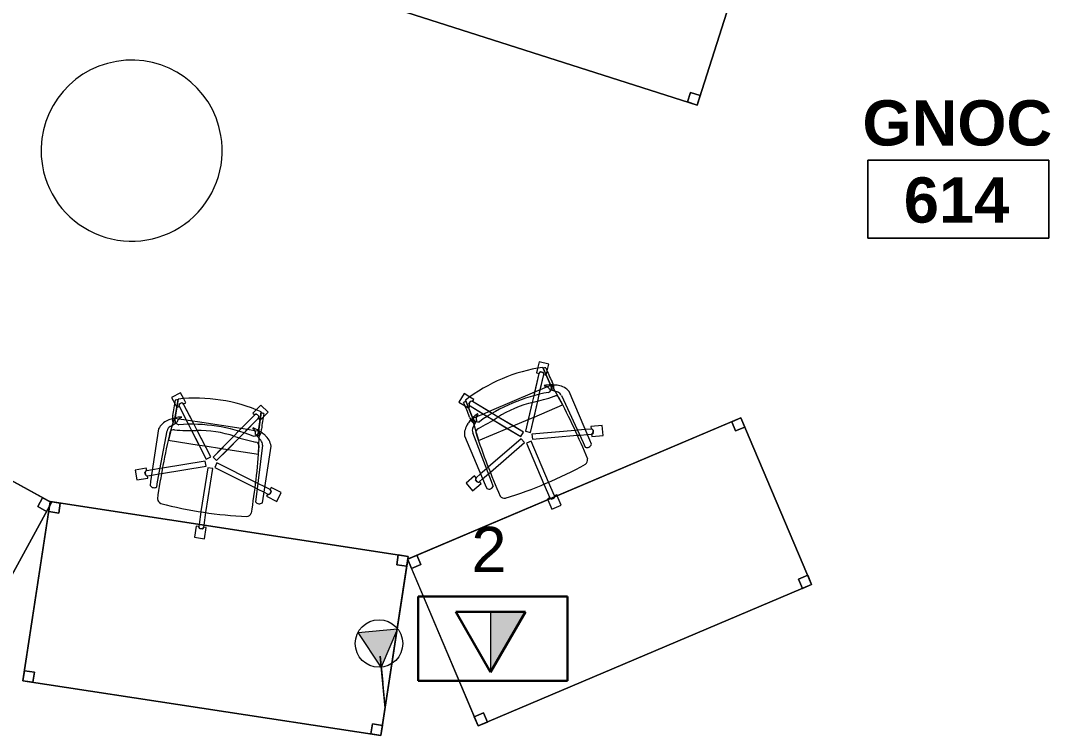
# Model space of a CAD drawing. Header units: inches. Extents: x 385 to 2249, y -1773 to -36.
# Drawn here: x 1003.6 to 1208.4, y -471.6 to -329.5 of the extents above; entities that cross this region are included whole.
import ezdxf

# ---------------------------------------------------------------- set-up
doc = ezdxf.new("R2010")
doc.units = ezdxf.units.IN
doc.header["$MEASUREMENT"] = 0
for name, color, linetype, lineweight in [('A-ANNO-NOTE', 131, 'Continuous', 30), ('A-AREA-IDEN', 2, 'Continuous', 9), ('I-FURN', 30, 'Continuous', 9)]:
    doc.layers.add(name, color=color, linetype=linetype, lineweight=lineweight)
doc.styles.add('Swis721 Lt BT', font='swissl.ttf', dxfattribs={"height": 9})
doc.styles.add('Swis721 Lt BT_B', font='', dxfattribs={"height": 9})
doc.styles.get('Swis721 Lt BT_B').set_extended_font_data('Swis721 Lt BT', bold=True)

# ---------------------------------------------------------------- blocks, each defined once
blk = doc.blocks.new('F - CONF TABLE _ROUND-4 CHAIRS_ - Lam 30Dia Single-Column Base-5794710-Level 6 POWER _ SIGNAL')
at = {"layer": 'I-FURN'}
for start, end in [(360, 180), (360, 180), (0, 180), (180, 360), (180, 360), (180, 0)]:
    blk.add_arc((-17.69, 2.75), 18, start, end, dxfattribs=at)
blk = doc.blocks.new('Rectangular Table - Rectangular Table-V154-Level 6 POWER _ SIGNAL')
at = {"layer": 'I-FURN'}
for p, q in [((-34, 18), (-36, 18)), ((-36, 18), (-36, 16)), ((-36, 16), (-36, 18)), ((-36, 18), (-34, 18)), ((36, 18), (-36, 18)), ((-36, 18), (-36, -18)), ((-36, -18), (-36, 18)), ((-36, 18), (36, 18)), ((-34, 16), (-34, 18)), ((-34, 18), (-34, 16)), ((34, 18), (34, 16)), ((36, 18), (34, 18)), ((34, 18), (36, 18)), ((34, 16), (34, 18)), ((36, 16), (36, 18)), ((36, 18), (36, 16)), ((36, -18), (36, 18)), ((36, 18), (36, -18)), ((-36, 16), (-34, 16)), ((-34, 16), (-36, 16)), ((34, 16), (36, 16)), ((36, 16), (34, 16)), ((-34, -16), (-36, -16)), ((-36, -16), (-36, -18)), ((-36, -18), (-36, -16)), ((-36, -16), (-34, -16)), ((-34, -18), (-34, -16)), ((-34, -16), (-34, -18)), ((36, -16), (34, -16)), ((34, -16), (34, -18)), ((34, -18), (34, -16)), ((34, -16), (36, -16)), ((36, -18), (36, -16)), ((36, -16), (36, -18)), ((-36, -18), (-34, -18)), ((-34, -18), (-36, -18)), ((-36, -18), (36, -18)), ((36, -18), (-36, -18)), ((34, -18), (36, -18)), ((36, -18), (34, -18))]:
    blk.add_line(p, q, dxfattribs=at)
blk = doc.blocks.new('Rectangular Table - Rectangular Table-V157-Level 6 POWER _ SIGNAL')
at = {"layer": 'I-FURN'}
for p, q in [((-35.91, 18), (-36, 18)), ((-36, 18), (-36, 17.08)), ((-36, 17.08), (-36, 18)), ((-36, 18), (-35.91, 18)), ((36, 18), (-36, 18)), ((-36, 18), (-36, -18)), ((-36, 17.08), (-36, 18)), ((-36, 18), (-35.91, 18)), ((-36, 17.08), (-36, 16)), ((-36, 16), (-36, 17.08)), ((-36, -18), (-36, 17.08)), ((-34, 18), (-35.91, 18)), ((-35.91, 18), (-34, 18)), ((-35.91, 18), (35.72, 18)), ((-34, 16), (-34, 18)), ((-34, 18), (-34, 16)), ((34, 18), (34, 16)), ((35.72, 18), (34, 18)), ((34, 18), (35.72, 18)), ((34, 16), (34, 18)), ((36, 18), (35.72, 18)), ((35.72, 18), (36, 18)), ((35.72, 18), (36, 18)), ((36, 17.22), (36, 18)), ((36, 18), (36, 17.22)), ((36, -18), (36, 18)), ((36, 18), (36, 17.22)), ((36, 16), (36, 17.22)), ((36, 17.22), (36, 16)), ((36, 17.22), (36, -18)), ((-36, 16), (-34, 16)), ((-34, 16), (-36, 16)), ((34, 16), (36, 16)), ((36, 16), (34, 16)), ((-34, -16), (-36, -16)), ((-36, -16), (-36, -18)), ((-36, -18), (-36, -16)), ((-36, -16), (-34, -16)), ((-34, -18), (-34, -16)), ((-34, -16), (-34, -18)), ((36, -16), (34, -16)), ((34, -16), (34, -18)), ((34, -18), (34, -16)), ((34, -16), (36, -16)), ((36, -18), (36, -16)), ((36, -16), (36, -18)), ((-36, -18), (-34, -18)), ((-34, -18), (-36, -18)), ((-36, -18), (36, -18)), ((36, -18), (-36, -18)), ((34, -18), (36, -18)), ((36, -18), (34, -18))]:
    blk.add_line(p, q, dxfattribs=at)
blk = doc.blocks.new('Rectangular Table - Rectangular Table-V158-Level 6 POWER _ SIGNAL')
at = {"layer": 'I-FURN'}
for p, q in [((-34, 18), (-36, 18)), ((-36, 18), (-36, 16)), ((-36, 16), (-36, 18)), ((-36, 18), (-34, 18)), ((36, 18), (-36, 18)), ((-36, 18), (-36, -18)), ((-36, -17.34), (-36, 18)), ((-36, 18), (36, 18)), ((-34, 16), (-34, 18)), ((-34, 18), (-34, 16)), ((34, 18), (34, 16)), ((36, 18), (34, 18)), ((34, 18), (36, 18)), ((34, 16), (34, 18)), ((36, 16), (36, 18)), ((36, 18), (36, 16)), ((36, -18), (36, 18)), ((36, 18), (36, -17.11)), ((-36, 16), (-34, 16)), ((-34, 16), (-36, 16)), ((34, 16), (36, 16)), ((36, 16), (34, 16)), ((-34, -16), (-36, -16)), ((-36, -16), (-36, -17.34)), ((-36, -17.34), (-36, -16)), ((-36, -16), (-34, -16)), ((-34, -18), (-34, -16)), ((-34, -16), (-34, -18)), ((36, -16), (34, -16)), ((34, -16), (34, -18)), ((34, -18), (34, -16)), ((34, -16), (36, -16)), ((36, -17.11), (36, -16)), ((36, -16), (36, -17.11)), ((-36, -17.34), (-36, -17.45)), ((-36, -17.41), (-36, -17.34)), ((-36, -17.45), (-36, -17.34)), ((-36, -17.45), (-36, -18)), ((-36, -18), (-36, -17.45)), ((-36, -18), (-36, -17.45)), ((-36, -18), (-34, -18)), ((-34, -18), (-36, -18)), ((-36, -18), (36, -18)), ((36, -18), (-36, -18)), ((34, -18), (36, -18)), ((36, -18), (34, -18)), ((36, -17.94), (36, -17.11)), ((36, -17.11), (36, -17.94)), ((36, -17.11), (36, -17.94)), ((36, -18), (36, -17.94)), ((36, -17.94), (36, -18)), ((36, -17.94), (36, -18))]:
    blk.add_line(p, q, dxfattribs=at)
blk = doc.blocks.new('Rectangular Table - Rectangular Table-V159-Level 6 POWER _ SIGNAL')
at = {"layer": 'I-FURN'}
for p, q in [((-34, 18), (-36, 18)), ((-36, 18), (-36, 16)), ((-36, 16), (-36, 18)), ((-36, 18), (-34, 18)), ((36, 18), (-36, 18)), ((-36, 18), (-36, -18)), ((-36, -18), (-36, 18)), ((-36, 18), (36, 18)), ((-34, 16), (-34, 18)), ((-34, 18), (-34, 16)), ((34, 18), (34, 16)), ((36, 18), (34, 18)), ((34, 18), (36, 18)), ((34, 16), (34, 18)), ((36, 16), (36, 18)), ((36, 18), (36, 16)), ((36, -18), (36, 18)), ((36, 18), (36, -17.91)), ((-36, 16), (-34, 16)), ((-34, 16), (-36, 16)), ((34, 16), (36, 16)), ((36, 16), (34, 16)), ((-34, -16), (-36, -16)), ((-36, -16), (-36, -18)), ((-36, -18), (-36, -16)), ((-36, -16), (-34, -16)), ((-34, -18), (-34, -16)), ((-34, -16), (-34, -18)), ((36, -16), (34, -16)), ((34, -16), (34, -18)), ((34, -18), (34, -16)), ((34, -16), (36, -16)), ((36, -17.91), (36, -16)), ((36, -16), (36, -17.91)), ((-36, -18), (-34, -18)), ((-34, -18), (-36, -18)), ((-36, -18), (36, -18)), ((35.95, -18), (-36, -18)), ((34, -18), (35.95, -18)), ((35.95, -18), (34, -18)), ((35.95, -18), (36, -18)), ((36, -18), (35.95, -18)), ((36, -18), (35.95, -18)), ((36, -18), (36, -17.91)), ((36, -17.91), (36, -18)), ((36, -17.91), (36, -18))]:
    blk.add_line(p, q, dxfattribs=at)
blk = doc.blocks.new('F-Haworth_Chair_X99-Seminar - X99 Advanced Seminar Chair-V160-Level 6 POWER _ SIGNAL')
at = {"layer": 'I-FURN'}
for p, q in [((-8.08, 12.82), (-9.7, 11.65)), ((-8.08, 12.82), (-9.7, 11.65)), ((-7.29, 11.74), (-8.08, 12.82)), ((-7.29, 11.74), (-8.08, 12.82)), ((8.08, 12.82), (7.29, 11.74)), ((8.08, 12.82), (7.29, 11.74)), ((9.7, 11.65), (8.08, 12.82)), ((9.7, 11.65), (8.08, 12.82)), ((-9.7, 11.65), (-8.88, 10.52)), ((-9.7, 11.65), (-8.88, 10.52)), ((-8.88, 10.52), (-8.38, 9.83)), ((-8.88, 10.52), (-8.38, 9.83)), ((-8.34, 11.52), (-8.42, 7.57)), ((-8.42, 7.57), (-8.34, 11.37)), ((-8, 10.58), (-7.59, 10.88)), ((-8, 10.58), (-7.59, 10.88)), ((-7.59, 10.87), (-7.99, 10.57)), ((-7.59, 10.87), (-7.99, 10.57)), ((-6.76, 11), (-7.29, 11.74)), ((-6.76, 11), (-7.29, 11.74)), ((-4.9, 7.6), (-7.16, 10.71)), ((-4.47, 7.01), (-7.16, 10.71)), ((-7.15, 10.72), (-6.76, 11)), ((-7.15, 10.72), (-6.76, 11)), ((7.16, 10.71), (4.47, 7.01)), ((7.16, 10.71), (4.9, 7.6)), ((7.29, 11.74), (6.76, 11)), ((7.29, 11.74), (6.76, 11)), ((6.76, 11), (7.15, 10.72)), ((6.76, 11), (7.15, 10.72)), ((7.59, 10.88), (8, 10.58)), ((7.59, 10.88), (8, 10.58)), ((7.99, 10.57), (7.59, 10.87)), ((7.99, 10.57), (7.59, 10.87)), ((8.42, 7.57), (8.34, 11.52)), ((8.34, 11.37), (8.42, 7.57)), ((8.38, 9.83), (8.88, 10.52)), ((8.38, 9.83), (8.88, 10.52)), ((8.88, 10.52), (9.7, 11.65)), ((8.88, 10.52), (9.7, 11.65)), ((-8.38, 9.83), (-7.99, 10.11)), ((-8.38, 9.83), (-7.99, 10.11)), ((-7.97, 10.12), (-6.14, 7.6)), ((-7.97, 10.12), (-5.57, 6.82)), ((5.57, 6.82), (7.97, 10.12)), ((6.14, 7.6), (7.97, 10.12)), ((7.99, 10.11), (8.38, 9.83)), ((7.99, 10.11), (8.38, 9.83)), ((-9.13, 5.92), (-8.07, 6.77)), ((-8.75, 6.22), (-8.88, 4.99)), ((-8.68, 6.87), (-8.75, 6.22)), ((-8.62, 7.42), (-8.68, 6.87)), ((-8.6, 7.6), (-8.62, 7.43)), ((-8.61, 6.81), (-8.23, 6.95)), ((-8.49, 7.6), (-8.56, 7.6)), ((-7.65, 7.6), (-8.4, 7.6)), ((-8.07, 6.77), (-7.95, 6.87)), ((-6.14, 7.6), (-7.65, 7.6)), ((-7.18, 7.99), (-7.21, 8.13)), ((-4.9, 7.6), (-6.14, 7.6)), ((-6.14, 7.6), (-5.57, 6.82)), ((-5.57, 6.82), (-4.79, 5.75)), ((-5.57, 6.82), (-4.79, 5.75)), ((-3.88, 7.6), (-4.9, 7.6)), ((-4.47, 7.01), (-4.9, 7.6)), ((-3.68, 5.91), (-4.47, 7.01)), ((-3.68, 5.91), (-4.47, 7.01)), ((4.9, 7.6), (-3.87, 7.6)), ((4.47, 7.01), (3.68, 5.91)), ((4.47, 7.01), (3.68, 5.91)), ((4.9, 7.6), (4.47, 7.01)), ((4.79, 5.75), (5.57, 6.82)), ((4.79, 5.75), (5.57, 6.82)), ((6.14, 7.6), (4.9, 7.6)), ((5.57, 6.82), (6.14, 7.6)), ((7.65, 7.6), (6.14, 7.6)), ((7.21, 8.13), (7.18, 7.99)), ((8.4, 7.6), (7.65, 7.6)), ((7.95, 6.87), (8.03, 6.81)), ((8.07, 6.77), (9.13, 5.92)), ((8.23, 6.95), (8.61, 6.81)), ((8.56, 7.6), (8.49, 7.6)), ((8.62, 7.43), (8.6, 7.6)), ((8.68, 6.87), (8.62, 7.42)), ((8.75, 6.22), (8.68, 6.87)), ((8.88, 4.99), (8.75, 6.22)), ((-11.32, 5.06), (-11.32, -5.48)), ((-9.92, -5.36), (-9.57, 4.97)), ((-8.9, 4.8), (-9.07, 3.2)), ((-8.88, 4.99), (-8.89, 4.91)), ((-4.79, 5.75), (-2.89, 3.12)), ((-4.79, 5.75), (-1.04, 0.58)), ((-1.65, 3.12), (-3.68, 5.91)), ((-0.23, 1.17), (-3.68, 5.91)), ((3.68, 5.91), (0.23, 1.17)), ((1.04, 0.58), (4.79, 5.75)), ((3.68, 5.91), (1.65, 3.12)), ((2.89, 3.12), (4.79, 5.75)), ((8.89, 4.91), (8.88, 4.99)), ((9.07, 3.2), (8.9, 4.8)), ((9.57, 4.97), (9.92, -5.36)), ((11.32, -5.48), (11.32, 5.06)), ((-9.07, 3.2), (-9.07, 3.12)), ((-9.07, 3.12), (-2.89, 3.12)), ((-2.89, 3.12), (-1.65, 3.12)), ((-2.89, 3.12), (-1.04, 0.58)), ((-1.65, 3.12), (1.65, 3.12)), ((-0.23, 1.17), (-1.65, 3.12)), ((1.65, 3.12), (0.23, 1.17)), ((1.04, 0.58), (2.89, 3.12)), ((1.65, 3.12), (2.89, 3.12)), ((2.89, 3.12), (9.07, 3.12)), ((9.07, 3.12), (9.07, 3.2)), ((-1.18, 0.14), (-9.37, -2.52)), ((-1.18, 0.14), (-9.37, -2.52)), ((-0.87, -0.81), (-1.18, 0.14)), ((-0.87, -0.81), (-1.18, 0.14)), ((-1.04, 0.58), (-0.23, 1.17)), ((-1.04, 0.58), (-0.23, 1.17)), ((0.23, 1.17), (1.04, 0.58)), ((0.23, 1.17), (1.04, 0.58)), ((1.18, 0.14), (0.87, -0.81)), ((1.18, 0.14), (0.87, -0.81)), ((9.37, -2.52), (1.18, 0.14)), ((9.37, -2.52), (1.18, 0.14)), ((-9.38, -3.57), (-0.87, -0.81)), ((-9.38, -3.57), (-0.87, -0.81)), ((-0.5, -1.08), (-0.5, -9.91)), ((0.5, -1.08), (-0.5, -1.08)), ((-0.5, -1.08), (-0.5, -9.91)), ((0.5, -1.08), (-0.5, -1.08)), ((0.5, -9.91), (0.5, -1.08)), ((0.5, -9.91), (0.5, -1.08)), ((0.87, -0.81), (9.38, -3.57)), ((0.87, -0.81), (9.38, -3.57)), ((-12.55, -3.03), (-14.69, -3.72)), ((-12.55, -3.03), (-14.69, -3.72)), ((-14.69, -3.72), (-14.08, -5.62)), ((-14.69, -3.72), (-14.08, -5.62)), ((-12.53, -4.34), (-12.69, -3.85)), ((-12.53, -4.34), (-12.69, -3.85)), ((-12.68, -3.86), (-12.52, -4.33)), ((-12.68, -3.86), (-12.52, -4.33)), ((-12.4, -3.49), (-12.55, -3.03)), ((-12.4, -3.49), (-12.55, -3.03)), ((-11.32, -3.15), (-12.4, -3.5)), ((-11.32, -3.15), (-12.4, -3.5)), ((-9.83, -2.67), (-11.32, -3.15)), ((-9.83, -2.67), (-11.32, -3.15)), ((-11.32, -4.21), (-9.86, -3.73)), ((-11.32, -4.21), (-9.86, -3.73)), ((-9.86, -3.73), (-9.38, -3.57)), ((-9.86, -3.73), (-9.38, -3.57)), ((-9.37, -2.52), (-9.83, -2.67)), ((-9.37, -2.52), (-9.83, -2.67)), ((9.83, -2.67), (9.37, -2.52)), ((9.83, -2.67), (9.37, -2.52)), ((9.38, -3.57), (9.86, -3.73)), ((9.38, -3.57), (9.86, -3.73)), ((11.32, -3.15), (9.83, -2.67)), ((11.32, -3.15), (9.83, -2.67)), ((9.86, -3.73), (11.32, -4.21)), ((9.86, -3.73), (11.32, -4.21)), ((12.4, -3.5), (11.32, -3.15)), ((12.4, -3.5), (11.32, -3.15)), ((12.55, -3.03), (12.4, -3.49)), ((12.55, -3.03), (12.4, -3.49)), ((12.52, -4.33), (12.68, -3.86)), ((12.52, -4.33), (12.68, -3.86)), ((12.69, -3.85), (12.53, -4.34)), ((12.69, -3.85), (12.53, -4.34)), ((14.69, -3.72), (12.55, -3.03)), ((14.69, -3.72), (12.55, -3.03)), ((14.08, -5.62), (14.69, -3.72)), ((14.08, -5.62), (14.69, -3.72)), ((-14.08, -5.62), (-11.94, -4.93)), ((-14.08, -5.62), (-11.94, -4.93)), ((-12.09, -4.45), (-11.32, -4.21)), ((-12.09, -4.45), (-11.32, -4.21)), ((-11.94, -4.93), (-12.09, -4.47)), ((-11.94, -4.93), (-12.09, -4.47)), ((-11.32, -5.48), (-11.3, -6.32)), ((-9.92, -6.36), (-9.92, -5.36)), ((9.92, -5.36), (9.92, -6.36)), ((11.3, -6.32), (11.32, -5.48)), ((11.32, -4.21), (12.09, -4.45)), ((11.32, -4.21), (12.09, -4.45)), ((12.09, -4.47), (11.94, -4.93)), ((12.09, -4.47), (11.94, -4.93)), ((11.94, -4.93), (14.08, -5.62)), ((11.94, -4.93), (14.08, -5.62)), ((-0.5, -9.93), (-0.5, -12.47)), ((-0.5, -9.93), (-0.5, -12.47)), ((0.5, -12.47), (0.5, -9.91)), ((0.5, -12.47), (0.5, -9.91)), ((-0.52, -12.88), (-1, -12.88)), ((-1, -12.88), (-1, -15.13)), ((-0.52, -12.88), (-1, -12.88)), ((-1, -12.88), (-1, -15.13)), ((-0.5, -12.47), (-0.5, -12.88)), ((-0.5, -12.47), (-0.5, -12.88)), ((0.26, -13.26), (-0.26, -13.26)), ((0.26, -13.26), (-0.26, -13.26)), ((-0.25, -13.25), (0.25, -13.25)), ((-0.25, -13.25), (0.25, -13.25)), ((0.5, -12.88), (0.5, -12.47)), ((0.5, -12.88), (0.5, -12.47)), ((1, -12.88), (0.52, -12.88)), ((1, -12.88), (0.52, -12.88)), ((1, -15.13), (1, -12.88)), ((1, -15.13), (1, -12.88)), ((-1, -15.13), (1, -15.13)), ((-1, -15.13), (1, -15.13))]:
    blk.add_line(p, q, dxfattribs=at)
for centre, radius, start, end in [((0, -20.29), 32.89, 75.3075, 104.696), ((-36.06, 10.03), 27.2, 355.9857, 2.5118), ((0, -20.73), 33.17, 104.5766, 105.5522), ((-7.66, 10.36), 0.407, 147.1651, 216.8349), ((-7.66, 10.36), 0.407, 147.1651, 216.8349), ((-7.64, 10.36), 0.406, 148.6199, 216), ((-7.64, 10.36), 0.406, 148.6199, 216), ((-7.48, 10.49), 0.407, 35.1651, 104.8349), ((-7.48, 10.49), 0.407, 35.1651, 104.8349), ((-7.49, 10.47), 0.406, 36, 103.3801), ((-7.49, 10.47), 0.406, 36, 103.3801), ((7.48, 10.49), 0.407, 75.1651, 144.8349), ((7.48, 10.49), 0.407, 103.033, 144.8349), ((7.49, 10.47), 0.406, 76.6199, 144), ((7.49, 10.47), 0.406, 117.0479, 144), ((7.49, 10.47), 0.406, 76.6199, 117.0479), ((7.48, 10.49), 0.407, 75.1651, 103.033), ((7.64, 10.36), 0.406, 324, 31.3801), ((7.64, 10.36), 0.406, 324, 17.9041), ((7.66, 10.36), 0.407, 323.1651, 32.8349), ((7.64, 10.36), 0.406, 17.9041, 31.3801), ((7.66, 10.36), 0.407, 323.1651, 351.033), ((7.66, 10.36), 0.407, 351.033, 32.8349), ((0, -20.73), 33.17, 74.4478, 75.4234), ((36.06, 10.03), 27.2, 177.4882, 184.0143), ((-7.87, 3.92), 3.63, 121.9522, 161.8211), ((-4.71, -1.15), 9.61, 116.0036, 121.9522), ((-5.2, 7.86), 3.74, 175.9857, 189.9064), ((-4.71, -1.15), 9.61, 113.5094, 116.0036), ((-8.28, 7.33), 0.613, 189.9064, 237.4573), ((-4.71, -1.15), 9.61, 112.927, 113.3607), ((-4.71, -1.15), 9.61, 105.0666, 112.7369), ((-7.37, 7.55), 1.05, 178.8214, 214.7998), ((-7.37, 7.55), 1.05, 178.8214, 264.0446), ((-6.55, 6.76), 1.38, 147.5752, 174.9122), ((-6.55, 6.76), 1.38, 117.0503, 145.9813), ((0, -26.49), 33.83, 77.2285, 102.7715), ((0, -15.97), 22.19, 79.9767, 100.0233), ((6.55, 6.76), 1.38, 34.0187, 62.9497), ((4.71, -1.15), 9.61, 67.2631, 74.9334), ((7.37, 7.55), 1.05, 275.9554, 1.1786), ((6.55, 6.76), 1.38, 5.0878, 32.4248), ((7.37, 7.55), 1.05, 325.2002, 1.1786), ((4.71, -1.15), 9.61, 66.6393, 67.073), ((4.71, -1.15), 9.61, 63.9964, 66.4906), ((8.28, 7.33), 0.613, 302.5427, 350.0936), ((5.2, 7.86), 3.74, 350.0936, 4.0143), ((4.71, -1.15), 9.61, 58.0478, 63.9964), ((7.87, 3.92), 3.63, 18.1789, 58.0478), ((-8.18, 4.9), 1.39, 132.8922, 177.1987), ((144.06, -7.32), 153.52, 175.4787, 180.5251), ((-8.24, 4.59), 0.763, 84.2338, 165.7662), ((-11.32, 48.08), 42.84, 274.2301, 280.0233), ((11.32, 48.08), 42.84, 259.9767, 265.7699), ((8.24, 4.59), 0.763, 14.2338, 95.7662), ((-144.06, -7.32), 153.52, 359.4749, 4.5213), ((8.18, 4.9), 1.39, 2.8013, 47.1078), ((-12.28, -3.88), 0.407, 107.1651, 176.8349), ((-12.28, -3.88), 0.407, 107.1651, 176.8349), ((-12.27, -3.89), 0.406, 108, 175.3801), ((-12.27, -3.89), 0.406, 161.9041, 175.3801), ((-12.27, -3.89), 0.406, 121.476, 161.9041), ((-12.27, -3.89), 0.406, 108, 121.476), ((12.28, -3.88), 0.407, 3.1651, 72.8349), ((12.28, -3.88), 0.407, 3.1651, 72.8349), ((12.27, -3.89), 0.406, 45.0479, 72), ((12.27, -3.89), 0.406, 4.6199, 72), ((12.27, -3.89), 0.406, 4.6199, 45.0479), ((-12.22, -4.09), 0.407, 219.1651, 288.8349), ((-12.22, -4.09), 0.407, 219.1651, 288.8349), ((-12.22, -4.07), 0.406, 220.6199, 274.524), ((-12.22, -4.07), 0.406, 220.6199, 288), ((-12.22, -4.07), 0.406, 274.524, 288), ((12.22, -4.07), 0.406, 252, 319.3801), ((12.22, -4.09), 0.407, 251.1651, 320.8349), ((12.22, -4.09), 0.407, 251.1651, 320.8349), ((12.22, -4.07), 0.406, 252, 265.476), ((12.22, -4.07), 0.406, 265.476, 305.9041), ((12.22, -4.07), 0.406, 305.9041, 319.3801), ((-10.58, -5.68), 0.956, 221.8901, 314.1099), ((10.58, -5.68), 0.956, 225.8901, 318.1099), ((-8.21, -8.28), 1.31, 200.0433, 249.9567), ((0, 75.01), 84.96, 264.1475, 275.8525), ((8.21, -8.28), 1.31, 290.0433, 339.9567), ((-0.11, -12.88), 0.407, 179.1651, 248.8349), ((-0.11, -12.88), 0.407, 179.1651, 248.8349), ((-0.09, -12.88), 0.406, 180, 193.476), ((-0.09, -12.88), 0.406, 180, 247.3801), ((-0.09, -12.88), 0.406, 193.476, 233.9041), ((-0.09, -12.88), 0.406, 233.9041, 247.3801), ((0.09, -12.88), 0.406, 292.6199, 360), ((0.09, -12.88), 0.406, 292.6199, 306.0959), ((0.11, -12.88), 0.407, 291.1651, 0.8349), ((0.11, -12.88), 0.407, 291.1651, 346.9009), ((0.09, -12.88), 0.406, 306.0959, 346.524), ((0.09, -12.88), 0.406, 346.524, 360), ((0.11, -12.88), 0.407, 346.9009, 0.8349)]:
    blk.add_arc(centre, radius, start, end, dxfattribs=at)
blk = doc.blocks.new('F-Haworth_Chair_X99-Seminar - X99 Advanced Seminar Chair-V163-Level 6 POWER _ SIGNAL')
at = {"layer": 'I-FURN'}
for p, q in [((-8.08, 12.82), (-9.7, 11.65)), ((-8.08, 12.82), (-9.7, 11.65)), ((-7.29, 11.74), (-8.08, 12.82)), ((-7.29, 11.74), (-8.08, 12.82)), ((8.08, 12.82), (7.29, 11.74)), ((8.08, 12.82), (7.29, 11.74)), ((9.7, 11.65), (8.08, 12.82)), ((9.7, 11.65), (8.08, 12.82)), ((-9.7, 11.65), (-8.88, 10.52)), ((-9.7, 11.65), (-8.88, 10.52)), ((-8.88, 10.52), (-8.38, 9.83)), ((-8.88, 10.52), (-8.38, 9.83)), ((-8.34, 11.52), (-8.42, 7.57)), ((-8.42, 7.57), (-8.34, 11.37)), ((-8, 10.58), (-7.59, 10.88)), ((-8, 10.58), (-7.59, 10.88)), ((-7.59, 10.87), (-7.99, 10.57)), ((-7.59, 10.87), (-7.99, 10.57)), ((-6.76, 11), (-7.29, 11.74)), ((-6.76, 11), (-7.29, 11.74)), ((-4.9, 7.6), (-7.16, 10.71)), ((-4.47, 7.01), (-7.16, 10.71)), ((-7.15, 10.72), (-6.76, 11)), ((-7.15, 10.72), (-6.76, 11)), ((7.16, 10.71), (4.47, 7.01)), ((7.16, 10.71), (4.9, 7.6)), ((7.29, 11.74), (6.76, 11)), ((7.29, 11.74), (6.76, 11)), ((6.76, 11), (7.15, 10.72)), ((6.76, 11), (7.15, 10.72)), ((7.59, 10.88), (8, 10.58)), ((7.59, 10.88), (8, 10.58)), ((7.99, 10.57), (7.59, 10.87)), ((7.99, 10.57), (7.59, 10.87)), ((8.42, 7.57), (8.34, 11.52)), ((8.34, 11.37), (8.42, 7.57)), ((8.38, 9.83), (8.74, 10.33)), ((8.38, 9.83), (8.74, 10.33)), ((8.76, 10.36), (8.88, 10.52)), ((8.76, 10.36), (8.88, 10.52)), ((8.88, 10.52), (9.7, 11.65)), ((8.88, 10.52), (9.7, 11.65)), ((-8.38, 9.83), (-7.99, 10.11)), ((-8.38, 9.83), (-7.99, 10.11)), ((-7.97, 10.12), (-6.14, 7.6)), ((-7.97, 10.12), (-5.57, 6.82)), ((5.57, 6.82), (7.97, 10.12)), ((6.14, 7.6), (7.97, 10.12)), ((7.99, 10.11), (8.38, 9.83)), ((7.99, 10.11), (8.38, 9.83)), ((-9.13, 5.92), (-8.07, 6.77)), ((-8.75, 6.22), (-8.88, 4.99)), ((-8.68, 6.87), (-8.75, 6.22)), ((-8.62, 7.42), (-8.68, 6.91)), ((-8.6, 7.6), (-8.62, 7.43)), ((-8.61, 6.81), (-8.23, 6.95)), ((-8.49, 7.6), (-8.56, 7.6)), ((-7.65, 7.6), (-8.4, 7.6)), ((-8.07, 6.77), (-7.95, 6.87)), ((-6.14, 7.6), (-7.65, 7.6)), ((-7.18, 7.99), (-7.21, 8.13)), ((-4.9, 7.6), (-6.14, 7.6)), ((-6.14, 7.6), (-5.57, 6.82)), ((-5.57, 6.82), (-4.79, 5.75)), ((-5.57, 6.82), (-4.79, 5.75)), ((4.9, 7.6), (-4.9, 7.6)), ((-4.47, 7.01), (-4.9, 7.6)), ((-3.68, 5.91), (-4.47, 7.01)), ((-3.68, 5.91), (-4.47, 7.01)), ((4.47, 7.01), (3.68, 5.91)), ((4.47, 7.01), (3.68, 5.91)), ((4.9, 7.6), (4.47, 7.01)), ((4.79, 5.75), (5.57, 6.82)), ((4.79, 5.75), (5.57, 6.82)), ((6.14, 7.6), (4.9, 7.6)), ((5.57, 6.82), (6.14, 7.6)), ((7.65, 7.6), (6.14, 7.6)), ((7.21, 8.13), (7.18, 7.99)), ((8.4, 7.6), (7.65, 7.6)), ((7.95, 6.87), (8.07, 6.77)), ((8.07, 6.77), (9.13, 5.92)), ((8.23, 6.95), (8.61, 6.81)), ((8.56, 7.6), (8.49, 7.6)), ((8.62, 7.43), (8.6, 7.6)), ((8.68, 6.91), (8.62, 7.42)), ((8.75, 6.22), (8.68, 6.87)), ((8.88, 4.99), (8.75, 6.22)), ((-11.32, 5.06), (-11.32, -5.48)), ((-9.92, -5.36), (-9.57, 4.97)), ((-8.9, 4.8), (-9.07, 3.2)), ((-8.88, 4.99), (-8.89, 4.91)), ((-4.79, 5.75), (-2.89, 3.12)), ((-4.79, 5.75), (-1.04, 0.58)), ((-1.65, 3.12), (-3.68, 5.91)), ((-0.23, 1.17), (-3.68, 5.91)), ((3.68, 5.91), (0.23, 1.17)), ((1.04, 0.58), (4.79, 5.75)), ((3.68, 5.91), (1.65, 3.12)), ((2.89, 3.12), (4.79, 5.75)), ((8.89, 4.91), (8.88, 4.99)), ((9.07, 3.2), (8.9, 4.8)), ((9.57, 4.97), (9.92, -5.36)), ((11.32, -5.48), (11.32, 5.06)), ((-9.07, 3.2), (-9.07, 3.12)), ((-9.07, 3.12), (-2.89, 3.12)), ((-2.89, 3.12), (-1.65, 3.12)), ((-2.89, 3.12), (-1.04, 0.58)), ((-1.65, 3.12), (1.65, 3.12)), ((-0.23, 1.17), (-1.65, 3.12)), ((1.65, 3.12), (0.23, 1.17)), ((1.04, 0.58), (2.89, 3.12)), ((1.65, 3.12), (2.89, 3.12)), ((2.89, 3.12), (9.07, 3.12)), ((9.07, 3.12), (9.07, 3.2)), ((-1.18, 0.14), (-9.37, -2.52)), ((-1.18, 0.14), (-9.37, -2.52)), ((-0.87, -0.81), (-1.18, 0.14)), ((-0.87, -0.81), (-1.18, 0.14)), ((-1.04, 0.58), (-0.23, 1.17)), ((-1.04, 0.58), (-0.23, 1.17)), ((0.23, 1.17), (1.04, 0.58)), ((0.23, 1.17), (1.04, 0.58)), ((1.18, 0.14), (0.87, -0.81)), ((1.18, 0.14), (0.87, -0.81)), ((9.37, -2.52), (1.18, 0.14)), ((9.37, -2.52), (1.18, 0.14)), ((-9.38, -3.57), (-0.87, -0.81)), ((-9.38, -3.57), (-0.87, -0.81)), ((-0.5, -1.08), (-0.5, -9.91)), ((0.5, -1.08), (-0.5, -1.08)), ((-0.5, -1.08), (-0.5, -9.91)), ((0.5, -1.08), (-0.5, -1.08)), ((0.5, -9.91), (0.5, -1.08)), ((0.5, -9.91), (0.5, -1.08)), ((0.87, -0.81), (9.38, -3.57)), ((0.87, -0.81), (9.38, -3.57)), ((-12.55, -3.03), (-14.69, -3.72)), ((-12.55, -3.03), (-14.69, -3.72)), ((-14.69, -3.72), (-14.08, -5.62)), ((-14.69, -3.72), (-14.08, -5.62)), ((-12.53, -4.34), (-12.69, -3.85)), ((-12.53, -4.34), (-12.69, -3.85)), ((-12.68, -3.86), (-12.52, -4.33)), ((-12.68, -3.86), (-12.52, -4.33)), ((-12.4, -3.49), (-12.55, -3.03)), ((-12.4, -3.49), (-12.55, -3.03)), ((-11.32, -3.15), (-12.4, -3.5)), ((-11.32, -3.15), (-12.4, -3.5)), ((-9.83, -2.67), (-11.32, -3.15)), ((-9.83, -2.67), (-11.32, -3.15)), ((-11.32, -4.21), (-9.86, -3.73)), ((-11.32, -4.21), (-9.86, -3.73)), ((-9.86, -3.73), (-9.38, -3.57)), ((-9.86, -3.73), (-9.38, -3.57)), ((-9.37, -2.52), (-9.83, -2.67)), ((-9.37, -2.52), (-9.83, -2.67)), ((9.83, -2.67), (9.37, -2.52)), ((9.83, -2.67), (9.37, -2.52)), ((9.38, -3.57), (9.86, -3.73)), ((9.38, -3.57), (9.86, -3.73)), ((11.32, -3.15), (9.83, -2.67)), ((11.32, -3.15), (9.83, -2.67)), ((9.86, -3.73), (11.32, -4.21)), ((9.86, -3.73), (11.32, -4.21)), ((12.4, -3.5), (11.32, -3.15)), ((12.4, -3.5), (11.32, -3.15)), ((12.55, -3.03), (12.4, -3.49)), ((12.55, -3.03), (12.4, -3.49)), ((12.52, -4.33), (12.68, -3.86)), ((12.52, -4.33), (12.68, -3.86)), ((12.69, -3.85), (12.53, -4.34)), ((12.69, -3.85), (12.53, -4.34)), ((14.69, -3.72), (12.55, -3.03)), ((14.69, -3.72), (12.55, -3.03)), ((14.08, -5.62), (14.69, -3.72)), ((14.08, -5.62), (14.69, -3.72)), ((-14.08, -5.62), (-11.94, -4.93)), ((-14.08, -5.62), (-11.94, -4.93)), ((-12.09, -4.45), (-11.32, -4.21)), ((-12.09, -4.45), (-11.32, -4.21)), ((-11.94, -4.93), (-12.09, -4.47)), ((-11.94, -4.93), (-12.09, -4.47)), ((-11.32, -5.48), (-11.3, -6.32)), ((-9.92, -6.36), (-9.92, -5.36)), ((9.92, -5.36), (9.92, -6.36)), ((11.3, -6.32), (11.32, -5.48)), ((11.32, -4.21), (12.09, -4.45)), ((11.32, -4.21), (12.09, -4.45)), ((12.09, -4.47), (11.94, -4.93)), ((12.09, -4.47), (11.94, -4.93)), ((11.94, -4.93), (14.08, -5.62)), ((11.94, -4.93), (14.08, -5.62)), ((-0.5, -9.91), (-0.5, -12.88)), ((-0.5, -9.91), (-0.5, -12.88)), ((0.5, -12.88), (0.5, -9.91)), ((0.5, -12.88), (0.5, -9.91)), ((-0.52, -12.88), (-1, -12.88)), ((-1, -12.88), (-1, -13.08)), ((-0.52, -12.88), (-1, -12.88)), ((-1, -12.88), (-1, -13.08)), ((-1, -13.08), (-1, -15.13)), ((-1, -13.08), (-1, -15.13)), ((0.26, -13.26), (-0.26, -13.26)), ((0.26, -13.26), (-0.26, -13.26)), ((-0.25, -13.25), (0.25, -13.25)), ((-0.25, -13.25), (0.25, -13.25)), ((1, -12.88), (0.52, -12.88)), ((1, -12.88), (0.52, -12.88)), ((1, -13.08), (1, -12.88)), ((1, -13.08), (1, -12.88)), ((1, -15.13), (1, -13.08)), ((1, -15.13), (1, -13.08)), ((-1, -15.13), (1, -15.13)), ((-1, -15.13), (1, -15.13))]:
    blk.add_line(p, q, dxfattribs=at)
for centre, radius, start, end in [((0, -20.29), 32.89, 75.3075, 104.696), ((-36.06, 10.03), 27.2, 355.9857, 2.5118), ((0, -20.73), 33.17, 104.5766, 105.5522), ((-7.66, 10.36), 0.407, 147.1651, 216.8349), ((-7.66, 10.36), 0.407, 147.1651, 216.8349), ((-7.64, 10.36), 0.406, 148.6199, 216), ((-7.64, 10.36), 0.406, 148.6199, 216), ((-7.48, 10.49), 0.407, 35.1651, 104.8349), ((-7.48, 10.49), 0.407, 35.1651, 104.8349), ((-7.49, 10.47), 0.406, 36, 103.3801), ((-7.49, 10.47), 0.406, 36, 103.3801), ((7.48, 10.49), 0.407, 75.1651, 144.8349), ((7.48, 10.49), 0.407, 75.1651, 144.8349), ((7.49, 10.47), 0.406, 76.6199, 144), ((7.49, 10.47), 0.406, 117.0479, 144), ((7.49, 10.47), 0.406, 94.9669, 117.0479), ((7.49, 10.47), 0.406, 90.0959, 94.9669), ((7.49, 10.47), 0.406, 76.6199, 90.0959), ((7.64, 10.36), 0.406, 324, 31.3801), ((7.64, 10.36), 0.406, 324, 17.9041), ((7.66, 10.36), 0.407, 323.1651, 32.8349), ((7.64, 10.36), 0.406, 17.9041, 31.3801), ((7.66, 10.36), 0.407, 323.1651, 18.9009), ((7.66, 10.36), 0.407, 18.9009, 32.8349), ((0, -20.73), 33.17, 74.4478, 75.4234), ((36.06, 10.03), 27.2, 177.4882, 184.0143), ((-7.87, 3.92), 3.63, 121.9522, 161.8211), ((-4.71, -1.15), 9.61, 116.0036, 121.9522), ((-5.2, 7.86), 3.74, 175.9857, 189.9064), ((-4.71, -1.15), 9.61, 113.5094, 116.0036), ((-8.28, 7.33), 0.613, 189.9064, 237.4573), ((-4.71, -1.15), 9.61, 112.927, 113.3607), ((-4.71, -1.15), 9.61, 105.0666, 112.7369), ((-7.37, 7.55), 1.05, 178.8214, 214.7998), ((-7.37, 7.55), 1.05, 178.8214, 264.0446), ((-6.55, 6.76), 1.38, 147.5752, 174.9122), ((-6.55, 6.76), 1.38, 117.0503, 145.9813), ((0, -26.49), 33.83, 77.2285, 102.7715), ((0, -15.97), 22.19, 79.9767, 100.0233), ((6.55, 6.76), 1.38, 34.0187, 62.9497), ((4.71, -1.15), 9.61, 67.2631, 74.9334), ((7.37, 7.55), 1.05, 275.9554, 1.1786), ((6.55, 6.76), 1.38, 5.0878, 32.4248), ((7.37, 7.55), 1.05, 325.2002, 1.1786), ((4.71, -1.15), 9.61, 66.6393, 67.073), ((4.71, -1.15), 9.61, 63.9964, 66.4906), ((8.28, 7.33), 0.613, 302.5427, 350.0936), ((5.2, 7.86), 3.74, 350.0936, 4.0143), ((4.71, -1.15), 9.61, 58.0478, 63.9964), ((7.87, 3.92), 3.63, 18.1789, 58.0478), ((-8.18, 4.9), 1.39, 132.8922, 177.1987), ((144.06, -7.32), 153.52, 175.4787, 180.5251), ((-8.24, 4.59), 0.763, 84.2338, 165.7662), ((-11.32, 48.08), 42.84, 274.2301, 280.0233), ((11.32, 48.08), 42.84, 259.9767, 265.7699), ((8.24, 4.59), 0.763, 14.2338, 95.7662), ((-144.06, -7.32), 153.52, 359.4749, 4.5213), ((8.18, 4.9), 1.39, 2.8013, 47.1078), ((-12.28, -3.88), 0.407, 107.1651, 176.8349), ((-12.28, -3.88), 0.407, 107.1651, 176.8349), ((-12.27, -3.89), 0.406, 108, 175.3801), ((-12.27, -3.89), 0.406, 161.9041, 175.3801), ((-12.27, -3.89), 0.406, 121.476, 161.9041), ((-12.27, -3.89), 0.406, 108, 121.476), ((12.28, -3.88), 0.407, 3.1651, 72.8349), ((12.28, -3.88), 0.407, 3.1651, 72.8349), ((12.27, -3.89), 0.406, 45.0479, 72), ((12.27, -3.89), 0.406, 4.6199, 72), ((12.27, -3.89), 0.406, 4.6199, 45.0479), ((-12.22, -4.09), 0.407, 219.1651, 288.8349), ((-12.22, -4.09), 0.407, 219.1651, 288.8349), ((-12.22, -4.07), 0.406, 220.6199, 274.524), ((-12.22, -4.07), 0.406, 220.6199, 288), ((-12.22, -4.07), 0.406, 274.524, 288), ((12.22, -4.07), 0.406, 252, 319.3801), ((12.22, -4.09), 0.407, 251.1651, 320.8349), ((12.22, -4.09), 0.407, 251.1651, 320.8349), ((12.22, -4.07), 0.406, 252, 265.476), ((12.22, -4.07), 0.406, 265.476, 305.9041), ((12.22, -4.07), 0.406, 305.9041, 319.3801), ((-10.58, -5.68), 0.956, 221.8901, 314.1099), ((10.58, -5.68), 0.956, 225.8901, 318.1099), ((-8.21, -8.28), 1.31, 200.0433, 249.9567), ((0, 75.01), 84.96, 264.1475, 275.8525), ((8.21, -8.28), 1.31, 290.0433, 339.9567), ((-0.11, -12.88), 0.407, 179.1651, 207.033), ((-0.11, -12.88), 0.407, 179.1651, 207.033), ((-0.09, -12.88), 0.406, 180, 193.476), ((-0.09, -12.88), 0.406, 180, 206.9521), ((-0.09, -12.88), 0.406, 193.476, 206.9521), ((-0.11, -12.88), 0.407, 208.9841, 248.8349), ((-0.11, -12.88), 0.407, 208.9841, 248.8349), ((-0.09, -12.88), 0.406, 210.0251, 233.9041), ((-0.09, -12.88), 0.406, 210.0251, 247.3801), ((-0.09, -12.88), 0.406, 233.9041, 247.3801), ((0.09, -12.88), 0.406, 292.6199, 329.9749), ((0.09, -12.88), 0.406, 292.6199, 306.0959), ((0.11, -12.88), 0.407, 291.1651, 331.0159), ((0.11, -12.88), 0.407, 291.1651, 331.0159), ((0.09, -12.88), 0.406, 306.0959, 329.9749), ((0.09, -12.88), 0.406, 333.0479, 360), ((0.09, -12.88), 0.406, 333.0479, 346.524), ((0.11, -12.88), 0.407, 332.967, 0.8349), ((0.11, -12.88), 0.407, 332.967, 0.8349), ((0.09, -12.88), 0.406, 346.524, 360)]:
    blk.add_arc(centre, radius, start, end, dxfattribs=at)
blk = doc.blocks.new('Room Tag - Room Name and Number-3379422-Level 6 POWER _ SIGNAL')
at = {"layer": 'A-AREA-IDEN'}
for p, q in [((-0.1881, -0.1636), (-0.1881, -0.0018)), ((-0.1881, -0.0018), (0.1869, -0.0018)), ((0.1869, -0.0018), (-0.1881, -0.0018)), ((-0.1881, -0.0018), (-0.1881, -0.1636)), ((0.1869, -0.0018), (0.1869, -0.1636)), ((0.1869, -0.1636), (0.1869, -0.0018)), ((0.1869, -0.1636), (-0.1881, -0.1636)), ((-0.1881, -0.1636), (0.1869, -0.1636))]:
    blk.add_line(p, q, dxfattribs=at)

msp = doc.modelspace()

# ---------------------------------------------------------------- hatches: boundary and pattern name
at = {"layer": 'A-ANNO-NOTE', "lineweight": 9}
for points in [[(1097.08, -459.02), (1104.01, -447.02), (1097.08, -447.02)], [(1075.34, -458.06), (1078.59, -450.4), (1070.73, -451.14)]]:
    msp.add_hatch(color=256, dxfattribs=at).paths.add_polyline_path(points, flags=0)

# ---------------------------------------------------------------- linework, layer by layer
at = {"layer": 'A-ANNO-NOTE'}
for p, q in [((1082.65, -443.97), (1112.37, -443.97)), ((1082.65, -460.78), (1082.65, -443.97)), ((1112.37, -443.97), (1112.37, -460.78)), ((1090.16, -447.02), (1104.01, -447.02)), ((1097.08, -459.02), (1090.16, -447.02)), ((1104.01, -447.02), (1097.08, -459.02)), ((1112.37, -460.78), (1082.65, -460.78))]:
    msp.add_line(p, q, dxfattribs=at)
at = {"layer": 'A-ANNO-NOTE', "lineweight": 9}
for p, q in [((1097.08, -447.02), (1097.08, -459.02)), ((1097.08, -459.02), (1104.01, -447.02)), ((1104.01, -447.02), (1097.08, -447.02)), ((1070.73, -451.14), (1078.59, -450.4)), ((1078.59, -450.4), (1075.34, -458.06)), ((1075.34, -458.06), (1070.73, -451.14)), ((1075.13, -455.88), (1076.06, -465.74)), ((1075.13, -455.88), (1075.62, -461.03)), ((1076.11, -466.2), (1075.13, -455.88))]:
    msp.add_line(p, q, dxfattribs=at)
msp.add_circle((1074.89, -453.34), 4.73, dxfattribs=at)

# ---------------------------------------------------------------- block references
at = {"layer": 'A-AREA-IDEN', "xscale": 95.99999999999994, "yscale": 95.99999999999994, "zscale": 95.99999999999994}
msp.add_blockref('Room Tag - Room Name and Number-3379422-Level 6 POWER _ SIGNAL', (1190.12, -357.09), dxfattribs=at)
at = {"layer": 'I-FURN'}
for name, p, rotation in [('Rectangular Table - Rectangular Table-V154-Level 6 POWER _ SIGNAL', (1109.32, -318.23), 162.3119574808684), ('F - CONF TABLE _ROUND-4 CHAIRS_ - Lam 30Dia Single-Column Base-5794710-Level 6 POWER _ SIGNAL', (1007.81, -355.63), 189.6239149617372), ('Rectangular Table - Rectangular Table-V157-Level 6 POWER _ SIGNAL', (969.55, -423.85), 331.3119574808675), ('F-Haworth_Chair_X99-Seminar - X99 Advanced Seminar Chair-V163-Level 6 POWER _ SIGNAL', (1104.27, -412.33), 22.97248978704085), ('F-Haworth_Chair_X99-Seminar - X99 Advanced Seminar Chair-V160-Level 6 POWER _ SIGNAL', (1041.49, -417.41), 351.3119574808674), ('Rectangular Table - Rectangular Table-V159-Level 6 POWER _ SIGNAL', (1120.74, -439.1), 202.9724897870408), ('Rectangular Table - Rectangular Table-V158-Level 6 POWER _ SIGNAL', (1042.4, -448.37), 171.3119574808674)]:
    msp.add_blockref(name, p, dxfattribs=dict(at, rotation=rotation))

# ---------------------------------------------------------------- texts
at = {"layer": 'A-ANNO-NOTE', "lineweight": 9, "insert": (1093.25, -430.15), "char_height": 9, "width": 8.181, "attachment_point": 1, "style": 'Swis721 Lt BT'}
msp.add_mtext('2', dxfattribs=at)
at = {"layer": 'A-AREA-IDEN', "char_height": 9, "attachment_point": 1, "style": 'Swis721 Lt BT_B'}
for s, insert, width in [('GNOC', (1171.01, -345.37), 46.056), ('614', (1179.23, -360.69), 25.452)]:
    msp.add_mtext(s, dxfattribs=dict(at, insert=insert, width=width))

doc.saveas('drawing.dxf')
